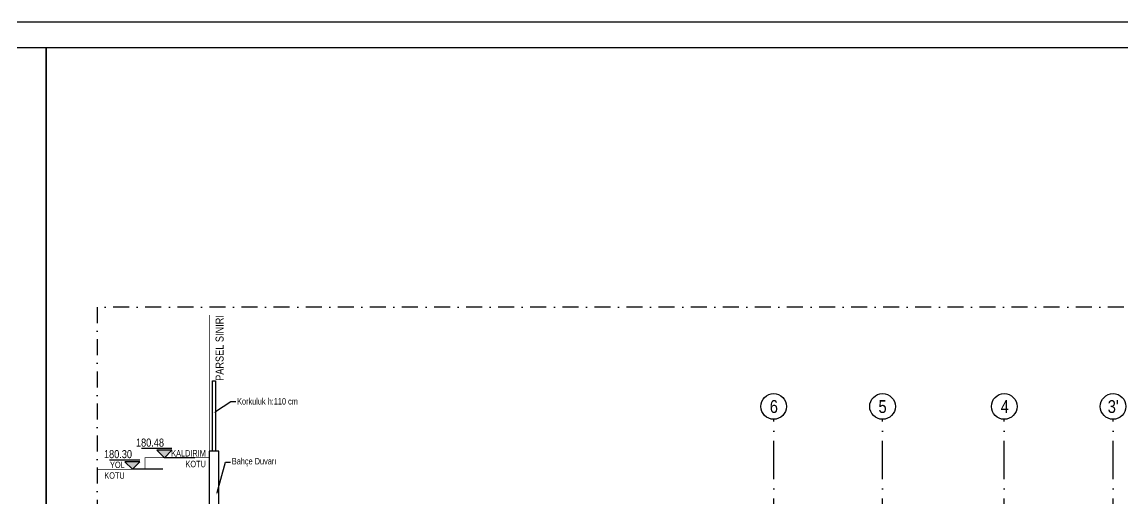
# Model space of a CAD drawing. Header units: millimetres. Extents: x 82776 to 137242, y 11666 to 27998.
# Drawn here: x 112322 to 114042, y 22809 to 23554 of the extents above; entities that cross this region are included whole.
import ezdxf
from ezdxf import colors
from ezdxf.entities.mleader import LeaderData, LeaderLine
from ezdxf.enums import TextEntityAlignment as Align
from ezdxf.math import Vec2, Vec3

# ---------------------------------------------------------------- set-up
doc = ezdxf.new("R2010")
doc.units = ezdxf.units.MM
for name, pattern in [('ACAD_ISO03W100', [30, 12, -18]), ('ACAD_ISO10W100', [18, 12, -3, 0, -3]), ('DASHDOT', [1, 0.5, -0.25, 0, -0.25])]:
    doc.linetypes.add(name, pattern=pattern)
for name, color, linetype in [('0_IFC_Grid', 14, 'ACAD_ISO10W100'), ('0_IFC_Grid_Text_100', 14, 'Continuous'), ('0_IFC_Legend_Viewport', 7, 'Continuous'), ('0_IFC_Notation_Level_50', 160, 'Continuous'), ('0_IFC_Notation_Section_50', 10, 'Continuous'), ('0_IFC_Parsel Sınırı', 191, 'ACAD_ISO03W100'), ('0_IFC_Text_Explanation_50', 231, 'Continuous'), ('1_IFC_Concrete_Section', 50, 'Continuous'), ('2_IFC_Handrail', 181, 'Continuous'), ('7_IFC_Landscape', 45, 'Continuous')]:
    doc.layers.add(name, color=color, linetype=linetype)
doc.styles.add('IFC_TEXT', font='ARIALN.TTF')

# ---------------------------------------------------------------- blocks, each defined once
blk = doc.blocks.new('0_IFC_AXIS_TEXT_100')
at = {"layer": '0_IFC_Grid_Text_100'}
blk.add_circle((0, 1000), 1000, dxfattribs=at)
at = {"layer": '0_IFC_Grid_Text_100', "style": 'IFC_TEXT'}
blk.add_attdef('AXIS_NO', text='', height=1000, dxfattribs=at).set_placement((0, 993), align=Align.MIDDLE_CENTER)
blk = doc.blocks.new('B_A-A KST_AKS')
at = {"layer": '0_IFC_Grid', "ltscale": 5}
for points in [[(-815, -1663.94703), (-815, -128.94703)], [(-645, -1663.94703), (-645, -128.94703)], [(-455, -1663.94703), (-455, -128.94703)], [(-285, -1663.94703), (-285, -128.94703)]]:
    blk.add_lwpolyline(points, dxfattribs=at)
ref = blk.add_blockref('0_IFC_AXIS_TEXT_100', (-815, -128.94703), dxfattribs=dict(xscale=0.02, yscale=0.02, zscale=0.02))
ref.add_attrib('AXIS_NO', '6', dxfattribs={"layer": '0_IFC_Grid_Text_100', "height": 20, "rotation": 360, "style": 'IFC_TEXT'}).set_placement((-814.72715, -109.09271), align=Align.MIDDLE_CENTER)
ref = blk.add_blockref('0_IFC_AXIS_TEXT_100', (-645, -128.94703), dxfattribs=dict(xscale=0.02, yscale=0.02, zscale=0.02))
ref.add_attrib('AXIS_NO', '5', dxfattribs={"layer": '0_IFC_Grid_Text_100', "height": 20, "rotation": 360, "style": 'IFC_TEXT'}).set_placement((-644.95907, -109.09271), align=Align.MIDDLE_CENTER)
ref = blk.add_blockref('0_IFC_AXIS_TEXT_100', (-455, -128.94703), dxfattribs=dict(xscale=0.02, yscale=0.02, zscale=0.02))
ref.add_attrib('AXIS_NO', '4', dxfattribs={"layer": '0_IFC_Grid_Text_100', "height": 20, "rotation": 360, "style": 'IFC_TEXT'}).set_placement((-454.12688, -109.09271), align=Align.MIDDLE_CENTER)
ref = blk.add_blockref('0_IFC_AXIS_TEXT_100', (-285, -128.94703), dxfattribs=dict(xscale=0.02, yscale=0.02, zscale=0.02))
ref.add_attrib('AXIS_NO', "3'", dxfattribs={"layer": '0_IFC_Grid_Text_100', "height": 20, "rotation": 360, "style": 'IFC_TEXT'}).set_placement((-284.78172, -109.09271), align=Align.MIDDLE_CENTER)
blk = doc.blocks.new('0_IFC_NOT_RUDELEVEL_50_N')
at = {"layer": '0_IFC_Notation_Level_50'}
h = blk.add_hatch(color=256, dxfattribs=at)
h.dxf.hatch_style = 1
h.paths.add_polyline_path([(-201.6, 201.6), (201.6, 201.6), (0, 0)])
for p, q in [((-834.4, 0), (0, 0)), ((-201.6, 246.4), (627.2, 246.4))]:
    blk.add_line(p, q, dxfattribs=at)
blk.add_lwpolyline([(-201.6, 201.6), (201.6, 201.6), (0, 0), (-201.6, 201.6)], dxfattribs=at)
at = {"layer": '0_IFC_Notation_Level_50', "style": 'IFC_TEXT'}
blk.add_attdef('LEVEL', (-201.6, 302.4), '', height=280, dxfattribs=at)
blk = doc.blocks.new('*U2318')
at = {"layer": '0_IFC_Legend_Viewport', "transparency": 33554687}
blk.add_lwpolyline([(-3437.5, 2920), (0, 2920), (0, 0), (-3437.5, 0)], close=True, dxfattribs=at)
at = {"style": 'IFC_TEXT'}
for tag, p in [('PAFTA', (-2545.8, 17.9)), ('KOT', (-1159.1, 18)), ('OLCEK', (-110.4, 17.9))]:
    blk.add_attdef(tag, p, '', height=35, dxfattribs=at)
blk = doc.blocks.new('*U2319')
at = {"layer": '0_IFC_Legend_Viewport', "transparency": 33554687}
blk.add_lwpolyline([(-3835.5, 2920), (0, 2920), (0, 0), (-3835.5, 0)], close=True, dxfattribs=at)
at = {"style": 'IFC_TEXT'}
for tag, p in [('PAFTA', (-2744.8, 17.9)), ('KOT', (-1159.1, 18)), ('OLCEK', (-110.4, 17.9))]:
    blk.add_attdef(tag, p, '', height=35, dxfattribs=at)
blk = doc.blocks.new('B_A-A KST')
at = {"layer": '0_IFC_Notation_Section_50', "linetype": 'DASHDOT', "ltscale": 50}
blk.add_lwpolyline([(0, 0), (0, 2020), (-3256.5, 2020), (-3256.5, 0)], close=True, dxfattribs=at)
at = {"layer": '0_IFC_Parsel Sınırı', "ltscale": 0.3, "const_width": 1}
blk.add_lwpolyline([(-3081.5, 0), (-3081.5, 2007.6)], dxfattribs=at)
at = {"layer": '1_IFC_Concrete_Section'}
blk.add_lwpolyline([(-3081.5, 1795), (-3081.5, 1631.6), (-3066.5, 1631.6), (-3066.5, 1795)], close=True, dxfattribs=at)
at = {"layer": '2_IFC_Handrail'}
blk.add_lwpolyline([(-3076.5, 1795), (-3076.5, 1905), (-3071.5, 1905), (-3071.5, 1795)], close=True, dxfattribs=at)
at = {"layer": '7_IFC_Landscape', "const_width": 1}
blk.add_lwpolyline([(-3081.5, 1785), (-3181.5, 1785), (-3181.5, 1767), (-3256.5, 1767)], dxfattribs=at)
blk.add_blockref('B_A-A KST_AKS', (-1385, 1973.9, -425.7))
ref = blk.add_blockref('0_IFC_NOT_RUDELEVEL_50_N', (-3151.5, 1785), dxfattribs=dict(xscale=-0.0571428571427681, yscale=0.0571428571427681, zscale=0.0571428571427681))
ref.add_attrib('LEVEL', '180.48', (-3195.8, 1802.3), dxfattribs={"layer": '0_IFC_Notation_Level_50', "height": 12.5, "style": 'IFC_TEXT'})
ref = blk.add_blockref('0_IFC_NOT_RUDELEVEL_50_N', (-3201.5, 1767), dxfattribs=dict(xscale=-0.0571428571427681, yscale=0.0571428571427681, zscale=0.0571428571427681))
ref.add_attrib('LEVEL', '180.30', (-3245.8, 1784.3), dxfattribs={"layer": '0_IFC_Notation_Level_50', "height": 12.5, "style": 'IFC_TEXT'})
at = {"layer": '0_IFC_Notation_Level_50', "char_height": 10, "attachment_point": 3, "style": 'IFC_TEXT'}
for s, width, gutter_width, insert in [('KALDIRIM KOTU', 71.34, 12.5, (-3086.7, 1796.8)), ('\\pxt4;YOL KOTU', 36.467, 125, (-3213.4, 1778.8, 87363.2))]:
    blk.add_mtext_dynamic_manual_height_columns(s, width=width, gutter_width=gutter_width, heights=[0], dxfattribs=dict(at, insert=insert))
at = {"layer": '0_IFC_Parsel Sınırı', "insert": (-3071.5, 2007.6), "char_height": 12.5, "attachment_point": 3, "rotation": 90, "style": 'IFC_TEXT'}
blk.add_mtext_dynamic_manual_height_columns('PARSEL SINIRI', width=148.188, gutter_width=12.5, heights=[0], dxfattribs=at)
at = {"layer": '0_IFC_Text_Explanation_50'}
ml = blk.add_multileader_mtext('Standard', dxfattribs=at)
ml.set_content('Korkuluk h:110 cm', color=256, style='IFC_TEXT')
ml.set_leader_properties()
ml.build(insert=Vec2(0, 0))
ctx = ml.context
ctx.base_point, ctx.char_height, ctx.plane_origin = Vec3(-3039.9, 1872.9), 10, Vec3(-3074.8, 1824.6)
notes = []
notes.append((ctx, [(0, (1, 1, 0), (-3047.9, 1872.9), (1, 0), 8, [(0, [(-3074.8, 1854.6)], 0, [])])]))
ctx.mtext.insert, ctx.mtext.rotation, ctx.mtext.flow_direction = Vec3(-3037.9, 1878), 6.283185, 5
ml = blk.add_multileader_mtext('Standard', dxfattribs=at)
ml.set_content('Bahçe Duvarı', color=256, style='IFC_TEXT')
ml.set_leader_properties()
ml.build(insert=Vec2(0, 0))
ctx = ml.context
ctx.base_point, ctx.char_height, ctx.plane_origin = Vec3(-3048.1, 1778.1), 10, Vec3(-3077.5, 1708.7)
notes.append((ctx, [(1, (1, 1, 0), (-3056.1, 1778.1), (1, 0), 8, [(0, [(-3070, 1726.7)], 0, [])])]))
ctx.mtext.insert, ctx.mtext.rotation, ctx.mtext.flow_direction = Vec3(-3046.1, 1784.5), 6.283185, 5
for ctx, leaders in notes:
    for number, flags, end, landing, length, lines in leaders:
        leader = LeaderData()
        leader.index, (leader.has_last_leader_line, leader.has_dogleg_vector, leader.attachment_direction) = number, flags
        leader.last_leader_point, leader.dogleg_vector, leader.dogleg_length = Vec3(end), Vec3(landing), length
        for number, points, colour, breaks in lines:
            line = LeaderLine()
            line.index, line.vertices, line.color, line.breaks = number, Vec3.list(points), colors.encode_raw_color(colour), breaks
            leader.lines.append(line)
        ctx.leaders.append(leader)

msp = doc.modelspace()

# ---------------------------------------------------------------- linework, layer by layer
msp.add_lwpolyline([(82776.4, 23553.6), (82776.4, 20553.6), (135318.5, 20553.3), (135318.5, 23553.3)], close=True)

# ---------------------------------------------------------------- block references
msp.add_blockref('*U2319', (112360.2, 20593.6))

# ---------------------------------------------------------------- next in the draw order: block references
msp.add_blockref('B_A-A KST', (115696.2, 21088.4))

# ---------------------------------------------------------------- next in the draw order: block references
msp.add_blockref('*U2318', (115797.6, 20593.6))

doc.saveas('drawing.dxf')
